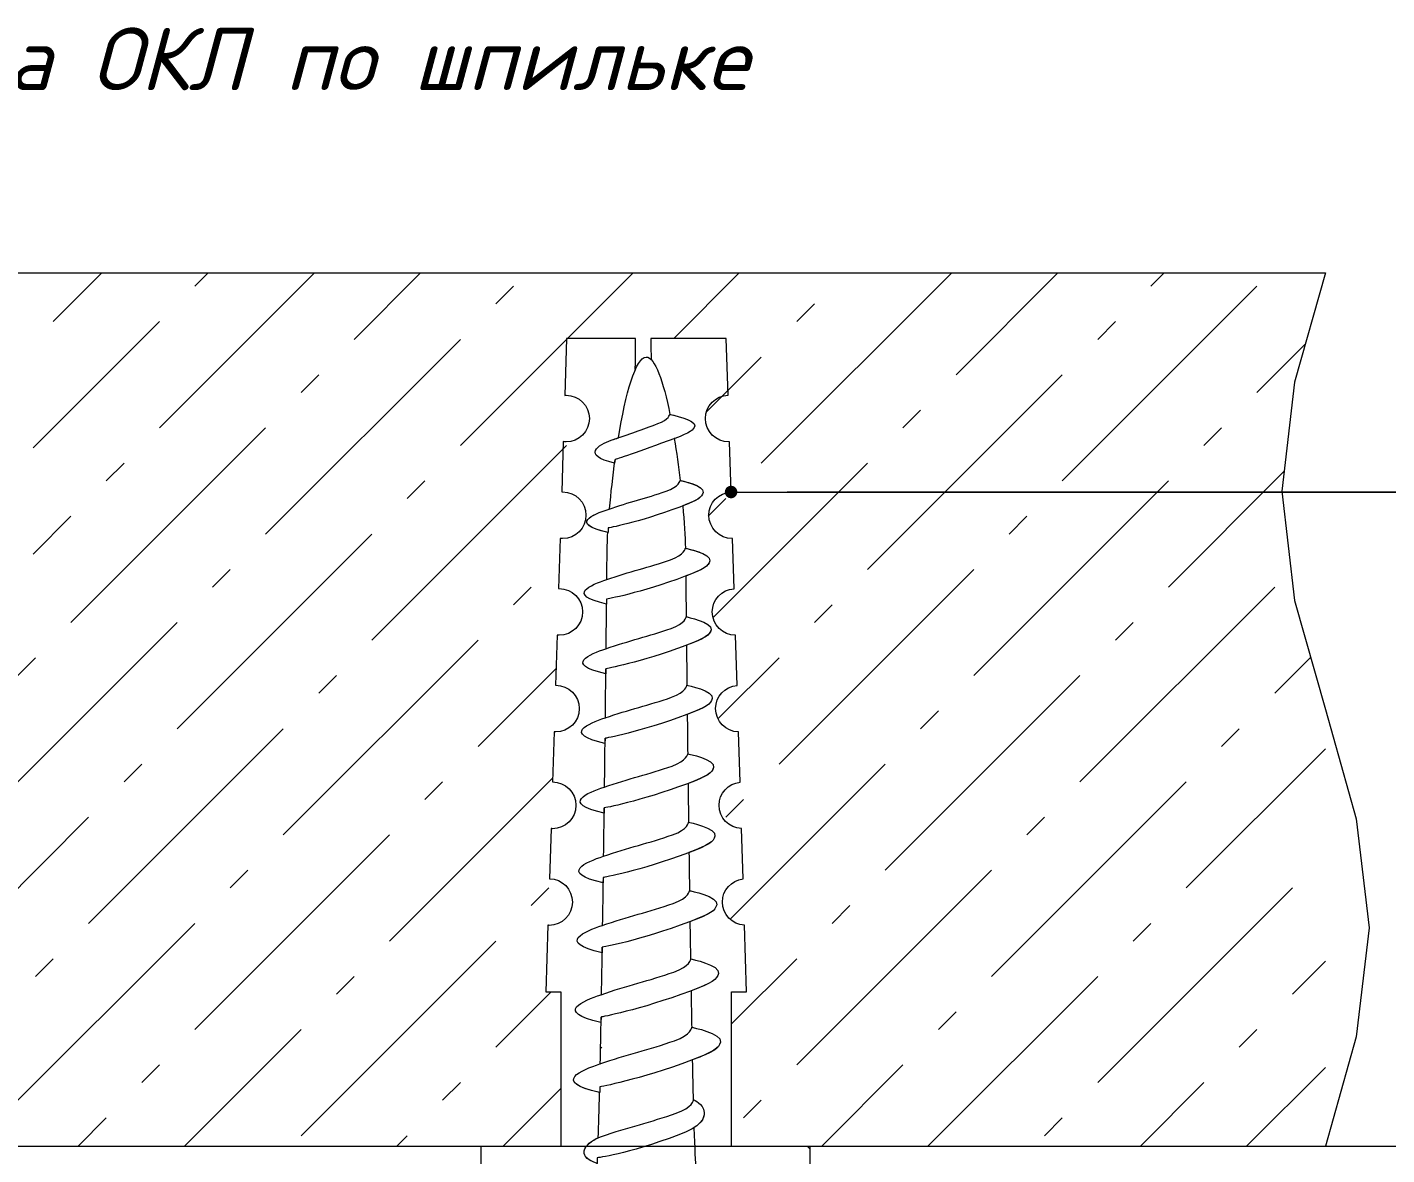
# Model space of a CAD drawing. Header units: millimetres. Extents: x -352922 to 707789, y -273589 to 355472.
# Drawn here: x 523595 to 529026, y -154682 to -150176 of the extents above; entities that cross this region are included whole.
import ezdxf
from ezdxf import colors
from ezdxf.entities.mleader import LeaderData, LeaderLine
from ezdxf.math import Vec2, Vec3

# ---------------------------------------------------------------- set-up
doc = ezdxf.new("R2010")
doc.units = ezdxf.units.MM
doc.header["$LTSCALE"] = 0.5
doc.layers.get('0').update_dxf_attribs({"lineweight": 18})
doc.layers.get('Defpoints').update_dxf_attribs({"color": 4, "lineweight": 140})
doc.styles.add('BDG_T_R', font='GOST Common.ttf')
doc.styles.add('ISOCPEUR', font='isocpeui.ttf', dxfattribs={"height": 250})
doc.dimstyles.new('BDG_D_1-1', dxfattribs={"dimtxt": 2.5, "dimasz": 2, "dimexe": 1, "dimexo": 0.5, "dimgap": 0.5, "dimtad": 1, "dimdec": 4, "dimdsep": 46, "dimtxsty": 'BDG_T_R', "dimblk": 'ARCHTICK', "dimcen": 0, "dimclrd": 256, "dimclre": 256, "dimclrt": 256, "dimadec": 4, "dimazin": 2, "dimtfac": 1, "dimtdec": 4, "dimtofl": 0, "dimtmove": 1, "dimatfit": 3, "dimfxl": 1, "dimtolj": 1, "dimtzin": 0, "dimlwd": -1, "dimlwe": -1, "dimarcsym": 0})

# ---------------------------------------------------------------- blocks, each defined once
blk = doc.blocks.new('_ArchTick')
at = {"color": 0, "linetype": 'ByBlock', "const_width": 0.15}
blk.add_lwpolyline([(-0.5, -0.5), (0.5, 0.5)], dxfattribs=at)
blk = doc.blocks.new('*D1003')
at = {"transparency": 16777216}
for p, q in [((528780.7, -154647.3), (530707.2, -154647.3)), ((530706.2, -154647.3), (530706.2, -168836.2)), ((519236.7, -168836.2), (530707.2, -168836.2))]:
    blk.add_line(p, q, dxfattribs=at)
at = {"layer": 'Defpoints', "color": 0, "transparency": 16777216}
for p in [(528780.2, -154647.3), (519236.2, -168836.2), (530706.2, -168836.2)]:
    blk.add_point(p, dxfattribs=at)
at = {"transparency": 16777216, "xscale": 200, "yscale": 200, "zscale": 200}
for p, rotation in [((530706.2, -154647.3), 90), ((530706.2, -168836.2), 270)]:
    blk.add_blockref('_ArchTick', p, dxfattribs=dict(at, rotation=rotation))
at = {"transparency": 16777216, "insert": (530531.1, -162041.8), "char_height": 250, "attachment_point": 5, "rotation": 90, "style": 'ISOCPEUR'}
blk.add_mtext('\\A1;Не более 1000 мм', dxfattribs=at)
blk = doc.blocks.new('_Dot')
at = {"color": 0, "linetype": 'ByBlock', "lineweight": -2}
blk.add_line((-0.5, 0), (-1, 0), dxfattribs=at)
at = {"color": 0, "linetype": 'ByBlock', "const_width": 0.5}
blk.add_lwpolyline([(-0.25, 0, 1), (0.25, 0, 1)], format="xyb", close=True, dxfattribs=at)

msp = doc.modelspace()

# ---------------------------------------------------------------- linework, layer by layer
at = {"transparency": 33554687}
for p, q in [((517148.136, -151158.1913), (528780.15444, -151158.1913)), ((523698.70529, -151352.94486), (523893.45886, -151158.1913)), ((524122.96936, -151777.20893), (524741.987, -151158.1913)), ((524264.39072, -151211.52351), (524317.72293, -151158.1913)), ((524900.78682, -151423.65554), (525166.25107, -151158.1913)), ((525325.05089, -151847.91961), (526014.7792, -151158.1913)), ((526177.34684, -151419.88772), (526439.04327, -151158.1913)), ((526527.13242, -151918.63029), (527287.57141, -151158.1913)), ((527304.94988, -151565.0769), (527711.83548, -151158.1913)), ((528082.76734, -151211.52351), (528136.09955, -151158.1913)), ((528780.15444, -151158.1913), (528656.79519, -151594.3321)), ((525466.47225, -151282.23418), (525537.18292, -151211.52351)), ((527729.21395, -151989.34096), (528507.03141, -151211.52351)), ((526668.55377, -151352.94486), (526739.26445, -151282.23418)), ((523618.4931, -151857.42113), (524122.96936, -151352.94486)), ((527870.6353, -151423.65554), (527941.34598, -151352.94486)), ((524547.23343, -152201.473), (525325.05089, -151423.65554)), ((528507.03141, -151635.78757), (528699.51136, -151443.30762)), ((526307.91077, -151713.58787), (526527.13242, -151494.36622)), ((524688.65479, -151635.78757), (524759.36547, -151565.0769)), ((526951.39649, -152342.89436), (527729.21395, -151565.0769)), ((528656.79519, -151594.3321), (528605.69812, -152030.4729)), ((527092.81784, -151777.20893), (527163.52852, -151706.49825)), ((523769.41597, -152555.02639), (524547.23343, -151777.20893)), ((528294.89937, -151847.91961), (528365.61005, -151777.20893)), ((524971.4975, -152625.73707), (525749.31496, -151847.91961)), ((523910.83733, -151989.34096), (523981.54801, -151918.63029)), ((526334.00742, -152536.01935), (526951.39649, -151918.63029)), ((525112.91886, -152060.05164), (525183.62953, -151989.34096)), ((527375.66056, -152767.15842), (528153.47801, -151989.34096)), ((528153.47801, -152413.60503), (528614.86641, -151952.21664)), ((528605.69812, -152030.4729), (528656.79519, -152466.61371)), ((526315.00038, -152130.76232), (526385.71106, -152060.05164)), ((523618.4931, -152281.68519), (523769.41597, -152130.76232)), ((527517.08191, -152201.473), (527587.79259, -152130.76232)), ((524193.68004, -152979.29046), (524971.4975, -152201.473)), ((524335.1014, -152413.60503), (524405.81207, -152342.89436)), ((526597.8431, -153120.71181), (527375.66056, -152342.89436)), ((525537.18292, -152484.31571), (525607.8936, -152413.60503)), ((527799.92462, -153191.42249), (528577.74208, -152413.60503)), ((526739.26445, -152555.02639), (526809.97513, -152484.31571)), ((528656.79519, -152466.61371), (528780.15444, -152902.75451)), ((523415.86258, -153332.84385), (524193.68004, -152555.02639)), ((527941.34598, -152625.73707), (528012.05666, -152555.02639)), ((524617.94411, -153403.55453), (525395.76157, -152625.73707)), ((523557.28394, -152767.15842), (523627.99462, -152696.44775)), ((526354.10927, -152940.18157), (526597.8431, -152696.44775)), ((528577.74208, -152837.8691), (528721.2203, -152694.39088)), ((525395.76157, -153050.00114), (525707.44912, -152738.31359)), ((524759.36547, -152837.8691), (524830.07614, -152767.15842)), ((527022.10716, -153544.97588), (527799.92462, -152767.15842)), ((527163.52852, -152979.29046), (527234.2392, -152908.57978)), ((528780.15444, -152902.75451), (528903.51368, -153338.89531)), ((523840.12665, -153757.10792), (524617.94411, -152979.29046)), ((528365.61005, -153050.00114), (528436.32073, -152979.29046)), ((528224.18869, -153615.68656), (528780.15444, -153059.72082)), ((523981.54801, -153191.42249), (524052.25868, -153120.71181)), ((526402.15684, -153740.66214), (527022.10716, -153120.71181)), ((525042.20818, -153827.8186), (525693.5642, -153176.46257)), ((525183.62953, -153262.13317), (525254.34021, -153191.42249)), ((527446.37123, -153969.23995), (528224.18869, -153191.42249)), ((526385.71106, -153332.84385), (526456.42174, -153262.13317)), ((523062.30919, -154110.66131), (523840.12665, -153332.84385)), ((527587.79259, -153403.55453), (527658.50327, -153332.84385)), ((528903.51368, -153338.89531), (528954.61076, -153775.03612)), ((524264.39072, -154181.37199), (525042.20818, -153403.55453)), ((524405.81207, -153615.68656), (524476.52275, -153544.97588)), ((526668.55377, -154322.79334), (527446.37123, -153544.97588)), ((525607.8936, -153686.39724), (525678.60428, -153615.68656)), ((527870.6353, -154393.50402), (528648.45276, -153615.68656)), ((526809.97513, -153757.10792), (526880.68581, -153686.39724)), ((523486.57326, -154534.92538), (524264.39072, -153757.10792)), ((528012.05666, -153827.8186), (528082.76734, -153757.10792)), ((528954.61076, -153775.03612), (528903.51368, -154211.17692)), ((524688.65479, -154605.63606), (525466.47225, -153827.8186)), ((523627.99462, -153969.23995), (523698.70529, -153898.52927)), ((526408.30849, -154158.77456), (526668.55377, -153898.52927)), ((528648.45276, -154039.95063), (528780.15444, -153908.24896)), ((524830.07614, -154039.95063), (524900.78682, -153969.23995)), ((527192.55753, -154647.31772), (527870.6353, -153969.23995)), ((525466.47225, -154252.08266), (525688.00719, -154030.54772)), ((527234.2392, -154181.37199), (527304.94988, -154110.66131)), ((524222.70905, -154647.31772), (524688.65479, -154181.37199)), ((528436.32073, -154252.08266), (528507.03141, -154181.37199)), ((528903.51368, -154211.17692), (528780.15444, -154647.31772)), ((525885.02248, -154257.7965), (525890.73631, -154252.08266)), ((524052.25868, -154393.50402), (524122.96936, -154322.79334)), ((526768.29346, -154647.31772), (527092.81784, -154322.79334)), ((528465.34974, -154647.31772), (528780.15444, -154332.51302)), ((525254.34021, -154464.2147), (525325.05089, -154393.50402)), ((528041.08567, -154647.31772), (528294.89937, -154393.50402)), ((525495.50125, -154647.31772), (525726.07849, -154416.74049)), ((526456.42174, -154534.92538), (526527.13242, -154464.2147)), ((523798.44498, -154647.31772), (523910.83733, -154534.92538)), ((527658.50327, -154605.63606), (527729.21395, -154534.92538)), ((525071.23719, -154647.31772), (525112.91886, -154605.63606)), ((526058.53245, -154649.97196), (526061.18668, -154647.31772)), ((526710.23544, -154647.31772), (526721.51813, -154658.60041))]:
    msp.add_line(p, q, dxfattribs=at)
at = {"transparency": 33554687, "const_width": 0.0637}
msp.add_lwpolyline([(523618.4931, -152631.20302), (521575.67276, -152631.20302), (521575.67276, -151841.58165), (523618.4931, -151841.58165)], close=True, dxfattribs=at)
at = {"transparency": 33554687}
msp.add_lwpolyline([(517148.136, -154647.31772), (528780.15444, -154647.31772)], dxfattribs=at)
msp.add_lwpolyline([(526721.51813, -156393.20218), (525408.23828, -156393.20218), (525408.23828, -154647.31772), (526721.51813, -154647.31772)], close=True, dxfattribs=at)
for points, knots in [([(526023.83378, -151544.27657), (526024.43914, -151465.40444), (526024.78849, -151419.88772), (526024.78849, -151419.88772), (525749.22349, -151419.88772), (525749.22349, -151419.88772), (525742.02349, -151647.34772), (525742.02349, -151647.34772), (525743.73349, -151647.25772), (525745.36849, -151646.83772), (525747.10849, -151646.83772), (525798.61849, -151646.83772), (525840.37849, -151688.59772), (525840.37849, -151740.10772), (525840.37849, -151791.63272), (525798.61849, -151833.39272), (525747.10849, -151833.39272), (525743.35849, -151833.39272), (525739.78849, -151832.71772), (525736.15849, -151832.28272), (525736.15849, -151832.28272), (525729.78349, -152033.58272), (525729.78349, -152033.58272), (525731.07349, -152033.52272), (525732.28849, -152033.19272), (525733.59349, -152033.19272), (525785.10349, -152033.19272), (525826.87849, -152074.96772), (525826.87849, -152177.98772), (525785.10349, -152219.74772), (525733.59349, -152219.74772), (525730.27849, -152219.74772), (525727.14349, -152219.11772), (525723.90349, -152218.77272), (525723.90349, -152218.77272), (525717.54349, -152419.81772), (525717.54349, -152419.81772), (525718.39849, -152419.78772), (525719.20849, -152419.56272), (525720.07849, -152419.56272), (525771.60349, -152419.56272), (525813.36349, -152461.32272), (525813.36349, -152512.84772), (525813.36349, -152564.35772), (525771.60349, -152606.11772), (525720.07849, -152606.11772), (525717.19849, -152606.11772), (525714.48349, -152605.53272), (525711.66349, -152605.26272), (525711.66349, -152605.26272), (525705.30349, -152806.05272), (525705.30349, -152806.05272), (525705.73849, -152806.05272), (525706.12849, -152805.91772), (525706.56349, -152805.91772), (525758.08849, -152805.91772), (525799.84849, -152847.69272), (525799.84849, -152950.71272), (525758.08849, -152992.47272), (525706.56349, -152992.47272), (525704.11849, -152992.47272), (525701.82349, -152991.94772), (525699.40849, -152991.75272), (525699.40849, -152991.75272), (525693.06349, -153192.28772), (525693.06349, -153192.28772), (525744.57349, -153192.28772), (525786.33349, -153234.06272), (525786.33349, -153337.08272), (525744.57349, -153378.84272), (525693.04849, -153378.84272), (525691.03849, -153378.84272), (525689.16349, -153378.37772), (525687.16849, -153378.25772), (525687.16849, -153378.25772), (525680.82349, -153578.77772), (525680.82349, -153578.77772), (525731.73349, -153579.48272), (525772.81849, -153620.85272), (525772.81849, -153671.92772), (525772.81849, -153723.45272), (525731.05849, -153765.21272), (525679.54849, -153765.21272), (525677.95849, -153765.21272), (525676.48849, -153764.82272), (525674.92849, -153764.74772), (525674.92849, -153764.74772), (525666.49849, -154030.54772), (525666.49849, -154030.54772), (525726.07849, -154030.54772), (525726.07849, -154030.54772), (525726.07849, -154647.31772), (525726.07849, -154647.31772), (526408.30849, -154647.31772), (526408.30849, -154647.31772), (526408.30849, -154030.54772), (526408.30849, -154030.54772), (526467.88849, -154030.54772), (526467.88849, -154030.54772), (526459.69849, -153764.68772), (526459.69849, -153764.68772), (526410.66349, -153761.92772), (526371.64849, -153721.65272), (526371.64849, -153671.92772), (526371.64849, -153624.16772), (526407.69349, -153585.22772), (526453.99849, -153579.75272), (526453.99849, -153579.75272), (526447.78849, -153378.48272), (526447.78849, -153378.48272), (526397.98849, -153376.53272), (526358.13349, -153335.83772), (526358.13349, -153285.57272), (526358.13349, -153237.25772), (526395.01849, -153197.97272), (526442.07349, -153193.23272), (526442.07349, -153193.23272), (526435.87849, -152992.27772), (526435.87849, -152992.27772), (526385.32849, -152991.18272), (526344.61849, -152950.02272), (526344.61849, -152899.20272), (526344.61849, -152850.33272), (526382.32849, -152810.70272), (526430.16349, -152806.71272), (526430.16349, -152806.71272), (526423.98349, -152606.07272), (526423.98349, -152606.07272), (526372.65349, -152605.84772), (526331.10349, -152564.20772), (526331.10349, -152512.84772), (526331.10349, -152463.42272), (526369.63849, -152423.40272), (526418.23849, -152420.17772), (526418.23849, -152420.17772), (526412.05849, -152219.62772), (526412.05849, -152219.62772), (526411.65349, -152219.64272), (526411.27849, -152219.74772), (526410.87349, -152219.74772), (526359.34849, -152219.74772), (526317.58849, -152177.98772), (526317.58849, -152126.47772), (526317.58849, -152076.51272), (526356.97849, -152036.07272), (526406.32849, -152033.65772), (526406.32849, -152033.65772), (526400.14849, -151833.10772), (526400.14849, -151833.10772), (526399.20349, -151833.13772), (526398.31849, -151833.39272), (526397.35849, -151833.39272), (526345.84849, -151833.39272), (526304.07349, -151791.63272), (526304.07349, -151740.10772), (526304.07349, -151689.60272), (526344.28849, -151648.72772), (526394.41849, -151647.13772), (526394.41849, -151647.13772), (526387.41349, -151419.88772), (526387.41349, -151419.88772), (526085.62849, -151419.88772), (526085.62849, -151419.88772), (526086.09155, -151450.05991), (526086.91693, -151503.84022)], [0.48171626217, 0.48171626217, 0.48171626217, 0.48171626217, 0.48387096774, 0.48387096774, 0.5, 0.5, 0.51612903226, 0.51612903226, 0.51612903226, 0.53225806452, 0.53225806452, 0.53225806452, 0.54838709677, 0.54838709677, 0.54838709677, 0.56451612903, 0.56451612903, 0.56451612903, 0.58064516129, 0.58064516129, 0.58064516129, 0.59677419355, 0.59677419355, 0.59677419355, 0.61290322581, 0.61290322581, 0.61290322581, 0.62903225806, 0.62903225806, 0.64516129032, 0.64516129032, 0.64516129032, 0.66129032258, 0.66129032258, 0.66129032258, 0.67741935484, 0.67741935484, 0.67741935484, 0.6935483871, 0.6935483871, 0.6935483871, 0.70967741935, 0.70967741935, 0.70967741935, 0.72580645161, 0.72580645161, 0.72580645161, 0.74193548387, 0.74193548387, 0.74193548387, 0.75806451613, 0.75806451613, 0.75806451613, 0.77419354839, 0.77419354839, 0.77419354839, 0.79032258065, 0.79032258065, 0.8064516129, 0.8064516129, 0.8064516129, 0.82258064516, 0.82258064516, 0.82258064516, 0.83870967742, 0.83870967742, 0.83870967742, 0.85483870968, 0.85483870968, 0.87096774194, 0.87096774194, 0.87096774194, 0.88709677419, 0.88709677419, 0.88709677419, 0.90322580645, 0.90322580645, 0.90322580645, 0.91935483871, 0.91935483871, 0.91935483871, 0.93548387097, 0.93548387097, 0.93548387097, 0.95161290323, 0.95161290323, 0.95161290323, 0.96774193548, 0.96774193548, 1, 1, 1.01612903226, 1.01612903226, 1.03225806452, 1.03225806452, 1.04838709677, 1.04838709677, 1.06451612903, 1.06451612903, 1.08064516129, 1.08064516129, 1.08064516129, 1.09677419355, 1.09677419355, 1.09677419355, 1.11290322581, 1.11290322581, 1.11290322581, 1.12903225806, 1.12903225806, 1.12903225806, 1.14516129032, 1.14516129032, 1.14516129032, 1.16129032258, 1.16129032258, 1.16129032258, 1.17741935484, 1.17741935484, 1.17741935484, 1.1935483871, 1.1935483871, 1.1935483871, 1.20967741935, 1.20967741935, 1.20967741935, 1.22580645161, 1.22580645161, 1.22580645161, 1.24193548387, 1.24193548387, 1.24193548387, 1.25806451613, 1.25806451613, 1.25806451613, 1.27419354839, 1.27419354839, 1.27419354839, 1.29032258065, 1.29032258065, 1.29032258065, 1.3064516129, 1.3064516129, 1.3064516129, 1.32258064516, 1.32258064516, 1.32258064516, 1.33870967742, 1.33870967742, 1.33870967742, 1.35483870968, 1.35483870968, 1.35483870968, 1.37096774194, 1.37096774194, 1.37096774194, 1.38709677419, 1.38709677419, 1.38709677419, 1.40322580645, 1.40322580645, 1.41935483871, 1.41935483871, 1.42110930149, 1.42110930149, 1.42110930149, 1.42110930149]), ([(526516.92852, -155180.88274), (526516.92852, -155180.88274), (526666.62852, -155180.88274), (526666.62852, -155180.88274), (526689.17352, -155180.88274), (526707.47352, -155162.59774), (526707.47352, -155140.03774), (526707.47352, -155140.03774), (526707.47352, -155105.16274), (526707.47352, -155105.16274), (526707.47352, -155082.60274), (526689.17352, -155064.31774), (526666.62852, -155064.31774), (526666.62852, -155064.31774), (526421.12352, -155064.31774), (526421.12352, -155064.31774), (526381.28352, -155025.66274), (526282.20852, -154913.50774), (526265.78352, -154740.82774), (526263.23352, -154714.02274), (526260.68352, -154655.61274), (526258.14852, -154573.89274), (526293.24852, -154551.60274), (526299.77352, -154530.84274), (526298.48352, -154512.73774), (526295.87352, -154476.39274), (526256.25852, -154462.23274), (526256.25852, -154462.23274), (526256.07852, -154463.74774), (526255.16352, -154466.26774), (526253.93352, -154416.45274), (526252.67352, -154361.58274), (526251.45852, -154302.70774), (526338.12852, -154270.20274), (526357.49352, -154256.31274), (526363.46352, -154231.96774), (526372.13352, -154196.58274), (526249.83852, -154172.41774), (526249.83852, -154172.41774), (526249.67352, -154173.69274), (526248.96852, -154175.85274), (526248.08352, -154127.85274), (526247.19852, -154078.00774), (526246.31352, -154026.76774), (526331.19852, -153994.93774), (526350.11352, -153981.40774), (526355.96352, -153957.63274), (526364.40852, -153923.14774), (526245.24852, -153899.59774), (526245.24852, -153899.59774), (526245.08352, -153900.96274), (526244.30352, -153903.22774), (526243.50852, -153853.15774), (526242.71352, -153802.15774), (526241.94852, -153750.60274), (526324.77852, -153719.58274), (526343.21352, -153706.36774), (526348.91352, -153683.17774), (526357.16352, -153649.53274), (526240.92852, -153626.58274), (526240.92852, -153626.58274), (526240.82352, -153627.67774), (526240.19352, -153629.58274), (526239.47352, -153577.95274), (526238.76852, -153526.09774), (526238.06352, -153474.33274), (526318.50852, -153444.16774), (526336.52352, -153431.26774), (526342.07352, -153408.67774), (526350.11352, -153375.85774), (526236.74352, -153353.47774), (526236.74352, -153353.47774), (526236.69852, -153353.94274), (526236.48852, -153354.81274), (526235.81352, -153302.05774), (526235.15352, -153249.75274), (526234.52352, -153198.25774), (526313.55852, -153168.61774), (526331.21352, -153155.98774), (526336.65852, -153133.81774), (526344.54852, -153101.67274), (526233.44352, -153079.72774), (526233.44352, -153079.72774), (526233.36852, -153080.32774), (526233.11352, -153081.31774), (526232.45352, -153026.74774), (526231.83852, -152973.49774), (526231.25352, -152922.12274), (526308.71352, -152893.05274), (526326.03852, -152880.67774), (526331.36352, -152858.95774), (526339.08852, -152827.42774), (526230.21852, -152805.93274), (526230.21852, -152805.93274), (526230.15852, -152806.38274), (526229.96352, -152807.22274), (526229.31852, -152749.99774), (526228.73352, -152695.92274), (526228.20852, -152645.88274), (526304.00352, -152617.47274), (526320.95352, -152605.32274), (526326.17352, -152584.05274), (526333.73352, -152553.16774), (526227.02352, -152532.09274), (526227.02352, -152532.09274), (526227.00852, -152532.18274), (526227.00852, -152532.21274), (526226.31852, -152465.43274), (526225.76352, -152410.15774), (526225.37352, -152369.58274), (526299.24852, -152341.86274), (526315.82352, -152329.96774), (526320.92352, -152309.16274), (526328.10852, -152279.88274), (526230.47352, -152259.60274), (526224.14352, -152258.32774), (526222.88352, -152210.61274), (526219.20852, -152152.23274), (526213.47852, -152089.20274), (526275.54852, -152065.42774), (526290.02352, -152054.31274), (526294.62852, -152035.53274), (526301.48352, -152007.55774), (526207.34352, -151988.28274), (526202.90352, -151987.38274), (526196.37852, -151931.52274), (526188.56352, -151874.59774), (526179.69852, -151820.20774), (526180.35852, -151819.96774), (526181.00352, -151819.72774), (526181.66352, -151819.47274), (526243.25352, -151796.41774), (526256.87352, -151786.77274), (526261.02852, -151769.74774), (526266.74352, -151746.42274), (526171.29852, -151725.46774), (526162.13352, -151723.51774), (526135.59852, -151592.44774), (526102.73352, -151494.19774), (526067.79852, -151494.19774), (526024.89852, -151494.19774), (525985.16352, -151641.99274), (525956.42352, -151816.89274), (525947.21352, -151820.07274), (525937.73352, -151823.37274), (525927.77352, -151826.82274), (525877.58352, -151844.20774), (525806.16852, -151887.94774), (525941.03352, -151918.12774), (525941.03352, -151918.12774), (525943.26852, -151903.48774), (525943.26852, -151903.48774), (525943.32852, -151903.47274), (525943.34352, -151903.47274), (525934.10352, -151970.32774), (525926.52852, -152038.20274), (525921.02352, -152101.00774), (525919.10352, -152101.66774), (525917.21352, -152102.29774), (525915.27852, -152102.97274), (525856.71852, -152123.25274), (525757.62852, -152160.30274), (525914.12352, -152195.50774), (525912.05352, -152232.06274), (525910.94352, -152265.04774), (525910.94352, -152292.69274), (525910.94352, -152292.69274), (525910.62852, -152325.42274), (525910.05852, -152383.20274), (525909.92352, -152383.24774), (525909.81852, -152383.29274), (525909.69852, -152383.33774), (525847.76352, -152404.77274), (525742.88352, -152443.99774), (525909.08352, -152481.21274), (525908.55852, -152532.42274), (525907.94352, -152592.49774), (525907.22352, -152659.47274), (525906.92352, -152659.57774), (525906.62352, -152659.66774), (525906.32352, -152659.77274), (525843.08352, -152681.67274), (525735.92352, -152721.72274), (525905.91852, -152759.76274), (525905.91852, -152759.76274), (525906.30852, -152739.81274), (525906.30852, -152739.81274), (525906.35352, -152739.81274), (525906.35352, -152739.81274), (525905.69352, -152801.11774), (525904.95852, -152866.81774), (525904.14852, -152935.81774), (525903.77352, -152935.93774), (525903.38352, -152936.05774), (525903.00852, -152936.19274), (525838.46352, -152958.54274), (525729.12852, -152999.40274), (525902.55852, -153038.22274), (525902.55852, -153038.22274), (525902.97852, -153017.88274), (525902.97852, -153017.88274), (525903.11352, -153017.85274), (525903.21852, -153017.83774), (525902.46852, -153080.77774), (525901.68852, -153145.84774), (525900.87852, -153212.20774), (525900.42852, -153212.37274), (525900.02352, -153212.49274), (525899.58852, -153212.64274), (525833.75352, -153235.44274), (525722.19852, -153277.14274), (525899.15352, -153316.74274), (525899.15352, -153316.74274), (525899.55852, -153295.98274), (525899.55852, -153295.98274), (525899.70852, -153295.95274), (525899.81352, -153295.93774), (525899.01852, -153359.58274), (525898.17852, -153424.08274), (525897.30852, -153488.70274), (525896.90352, -153488.83774), (525896.52852, -153488.94274), (525896.13852, -153489.09274), (525828.93852, -153512.34274), (525715.13352, -153554.89774), (525895.68852, -153595.30774), (525895.68852, -153595.30774), (525896.09352, -153574.12774), (525896.09352, -153574.12774), (525896.13852, -153574.11274), (525896.15352, -153574.11274), (525895.26852, -153638.17774), (525894.33852, -153702.04774), (525893.39352, -153765.04774), (525892.83852, -153765.24274), (525892.28352, -153765.42274), (525891.72852, -153765.61774), (525822.84852, -153789.45274), (525706.17852, -153833.08774), (525891.27852, -153874.50274), (525891.27852, -153874.50274), (525891.68352, -153852.78274), (525891.68352, -153852.78274), (525891.84852, -153852.75274), (525892.07352, -153852.72274), (525891.06852, -153917.22274), (525890.03352, -153980.41774), (525888.99852, -154041.54274), (525888.38352, -154041.76774), (525887.79852, -154041.93274), (525887.19852, -154042.15774), (525816.60852, -154066.59274), (525696.95352, -154111.32274), (525886.76352, -154153.80274), (525886.76352, -154153.80274), (525887.16852, -154131.54274), (525887.16852, -154131.54274), (525887.33352, -154131.51274), (525887.40852, -154131.49774), (525886.22352, -154197.18274), (525885.02352, -154259.77774), (525883.77852, -154318.24774), (525883.31352, -154318.41274), (525882.86352, -154318.54774), (525882.38352, -154318.72774), (525810.02352, -154343.77774), (525687.48852, -154389.58774), (525881.19852, -154433.13274), (525879.53352, -154502.86774), (525877.83852, -154563.84274), (525876.12852, -154613.55274), (525824.15352, -154636.47274), (525780.77352, -154686.76774), (525871.58352, -154716.49774), (525870.99852, -154726.27774), (525870.38352, -154734.48274), (525869.76852, -154740.82774), (525853.34352, -154913.50774), (525754.28352, -155025.66274), (525714.44352, -155064.31774), (525714.44352, -155064.31774), (525468.93852, -155064.31774), (525468.93852, -155064.31774), (525446.39352, -155064.31774), (525428.09352, -155082.60274), (525428.09352, -155105.16274), (525428.09352, -155105.16274), (525428.09352, -155140.03774), (525428.09352, -155140.03774), (525428.09352, -155162.59774), (525446.39352, -155180.88274), (525468.93852, -155180.88274), (525468.93852, -155180.88274), (525618.60852, -155180.88274), (525618.60852, -155180.88274), (525686.96352, -155223.19774), (525860.64852, -155316.15274), (526067.76852, -155316.15274), (526274.90352, -155316.15274), (526448.60352, -155223.19774), (526516.92852, -155180.88274)], [0, 0, 0, 0, 0.0094339623, 0.0094339623, 0.0094339623, 0.0188679245, 0.0188679245, 0.0188679245, 0.0283018868, 0.0283018868, 0.0283018868, 0.0377358491, 0.0377358491, 0.0377358491, 0.0471698113, 0.0471698113, 0.0471698113, 0.0566037736, 0.0566037736, 0.0566037736, 0.0660377358, 0.0660377358, 0.0660377358, 0.0754716981, 0.0754716981, 0.0754716981, 0.0849056604, 0.0849056604, 0.0943396226, 0.0943396226, 0.0943396226, 0.1037735849, 0.1037735849, 0.1037735849, 0.1132075472, 0.1132075472, 0.1132075472, 0.1226415094, 0.1226415094, 0.1320754717, 0.1320754717, 0.1320754717, 0.141509434, 0.141509434, 0.141509434, 0.1509433962, 0.1509433962, 0.1509433962, 0.1603773585, 0.1603773585, 0.1698113208, 0.1698113208, 0.1698113208, 0.179245283, 0.179245283, 0.179245283, 0.1886792453, 0.1886792453, 0.1886792453, 0.1981132075, 0.1981132075, 0.2075471698, 0.2075471698, 0.2075471698, 0.2169811321, 0.2169811321, 0.2169811321, 0.2264150943, 0.2264150943, 0.2264150943, 0.2358490566, 0.2358490566, 0.2452830189, 0.2452830189, 0.2452830189, 0.2547169811, 0.2547169811, 0.2547169811, 0.2641509434, 0.2641509434, 0.2641509434, 0.2735849057, 0.2735849057, 0.2830188679, 0.2830188679, 0.2830188679, 0.2924528302, 0.2924528302, 0.2924528302, 0.3018867925, 0.3018867925, 0.3018867925, 0.3113207547, 0.3113207547, 0.320754717, 0.320754717, 0.320754717, 0.3301886792, 0.3301886792, 0.3301886792, 0.3396226415, 0.3396226415, 0.3396226415, 0.3490566038, 0.3490566038, 0.358490566, 0.358490566, 0.358490566, 0.3679245283, 0.3679245283, 0.3679245283, 0.3773584906, 0.3773584906, 0.3773584906, 0.3867924528, 0.3867924528, 0.3867924528, 0.3962264151, 0.3962264151, 0.3962264151, 0.4056603774, 0.4056603774, 0.4056603774, 0.4150943396, 0.4150943396, 0.4150943396, 0.4245283019, 0.4245283019, 0.4245283019, 0.4339622642, 0.4339622642, 0.4339622642, 0.4433962264, 0.4433962264, 0.4433962264, 0.4528301887, 0.4528301887, 0.4528301887, 0.4622641509, 0.4622641509, 0.4622641509, 0.4716981132, 0.4716981132, 0.4716981132, 0.4811320755, 0.4811320755, 0.4811320755, 0.4905660377, 0.4905660377, 0.4905660377, 0.5, 0.5, 0.5094339623, 0.5094339623, 0.5094339623, 0.5188679245, 0.5188679245, 0.5188679245, 0.5283018868, 0.5283018868, 0.5283018868, 0.5377358491, 0.5377358491, 0.5377358491, 0.5471698113, 0.5471698113, 0.5471698113, 0.5566037736, 0.5566037736, 0.5566037736, 0.5660377358, 0.5660377358, 0.5660377358, 0.5754716981, 0.5754716981, 0.5754716981, 0.5849056604, 0.5849056604, 0.5849056604, 0.5943396226, 0.5943396226, 0.5943396226, 0.6037735849, 0.6037735849, 0.6037735849, 0.6132075472, 0.6132075472, 0.6226415094, 0.6226415094, 0.6226415094, 0.6320754717, 0.6320754717, 0.6320754717, 0.641509434, 0.641509434, 0.641509434, 0.6509433962, 0.6509433962, 0.6509433962, 0.6603773585, 0.6603773585, 0.6698113208, 0.6698113208, 0.6698113208, 0.679245283, 0.679245283, 0.679245283, 0.6886792453, 0.6886792453, 0.6886792453, 0.6981132075, 0.6981132075, 0.6981132075, 0.7075471698, 0.7075471698, 0.7169811321, 0.7169811321, 0.7169811321, 0.7264150943, 0.7264150943, 0.7264150943, 0.7358490566, 0.7358490566, 0.7358490566, 0.7452830189, 0.7452830189, 0.7452830189, 0.7547169811, 0.7547169811, 0.7641509434, 0.7641509434, 0.7641509434, 0.7735849057, 0.7735849057, 0.7735849057, 0.7830188679, 0.7830188679, 0.7830188679, 0.7924528302, 0.7924528302, 0.7924528302, 0.8018867925, 0.8018867925, 0.8113207547, 0.8113207547, 0.8113207547, 0.820754717, 0.820754717, 0.820754717, 0.8301886792, 0.8301886792, 0.8301886792, 0.8396226415, 0.8396226415, 0.8396226415, 0.8490566038, 0.8490566038, 0.858490566, 0.858490566, 0.858490566, 0.8679245283, 0.8679245283, 0.8679245283, 0.8773584906, 0.8773584906, 0.8773584906, 0.8867924528, 0.8867924528, 0.8867924528, 0.8962264151, 0.8962264151, 0.8962264151, 0.9056603774, 0.9056603774, 0.9056603774, 0.9150943396, 0.9150943396, 0.9150943396, 0.9245283019, 0.9245283019, 0.9245283019, 0.9339622642, 0.9339622642, 0.9339622642, 0.9433962264, 0.9433962264, 0.9433962264, 0.9528301887, 0.9528301887, 0.9528301887, 0.9622641509, 0.9622641509, 0.9622641509, 0.9716981132, 0.9716981132, 0.9716981132, 0.9811320755, 0.9811320755, 0.9811320755, 1, 1, 1, 1]), ([(526181.66352, -151819.47274), (526243.25352, -151796.41774), (526256.87352, -151786.77274), (526261.02852, -151769.74774), (526267.02852, -151745.26774), (526161.36852, -151723.35274), (526161.36852, -151723.35274), (526159.05852, -151743.42274), (526113.48852, -151760.49274), (526051.07352, -151783.90774), (526001.31852, -151801.36774), (525927.77352, -151826.82274), (525877.58352, -151844.20774), (525806.16852, -151887.94774), (525941.03352, -151918.12774), (525941.03352, -151918.12774), (525943.26852, -151903.48774), (525943.26852, -151903.48774), (526033.91352, -151874.64274), (526181.66352, -151819.47274)], [0, 0, 0, 0, 0.125, 0.125, 0.125, 0.25, 0.25, 0.375, 0.375, 0.375, 0.5, 0.5, 0.5, 0.625, 0.625, 0.625, 0.75, 0.75, 1, 1, 1, 1]), ([(526201.85352, -152093.59774), (526273.85352, -152066.70274), (526289.75352, -152055.43774), (526294.62852, -152035.53274), (526301.64852, -152006.89774), (526202.67852, -151987.33774), (526202.67852, -151987.33774), (526200.41352, -152011.92274), (526146.72852, -152030.77774), (526065.15852, -152059.45774), (526001.24352, -152073.21274), (525915.27852, -152102.97274), (525856.62852, -152123.28274), (525757.26852, -152160.42274), (525914.90352, -152195.68774), (525914.90352, -152195.68774), (525915.24852, -152177.22274), (525915.24852, -152177.22274), (526029.14352, -152158.14274), (526201.85352, -152093.59774)], [0, 0, 0, 0, 0.125, 0.125, 0.125, 0.25, 0.25, 0.375, 0.375, 0.375, 0.5, 0.5, 0.5, 0.625, 0.625, 0.625, 0.75, 0.75, 1, 1, 1, 1]), ([(526222.89852, -152370.52774), (526298.97852, -152342.10274), (526315.77852, -152330.20774), (526320.92352, -152309.16274), (526328.33352, -152278.90774), (526223.81352, -152258.26774), (526223.81352, -152258.26774), (526221.39852, -152284.21774), (526164.68352, -152304.15274), (526078.52352, -152334.42274), (526000.50852, -152351.88274), (525909.69852, -152383.33774), (525847.74852, -152404.78774), (525742.79352, -152444.02774), (525909.29352, -152481.25774), (525909.29352, -152481.25774), (525908.96352, -152461.50274), (525908.96352, -152461.50274), (526040.46852, -152438.67274), (526222.89852, -152370.52774)], [0, 0, 0, 0, 0.125, 0.125, 0.125, 0.25, 0.25, 0.375, 0.375, 0.375, 0.5, 0.5, 0.5, 0.625, 0.625, 0.625, 0.75, 0.75, 1, 1, 1, 1]), ([(526226.07852, -152646.69274), (526303.76352, -152617.68274), (526320.90852, -152605.53274), (526326.17352, -152584.05274), (526333.73352, -152553.16774), (526227.02352, -152532.09274), (526227.02352, -152532.09274), (526224.54852, -152558.59774), (526166.66352, -152578.93774), (526078.68852, -152609.83774), (525999.05352, -152627.65774), (525906.32352, -152659.77274), (525843.08352, -152681.67274), (525735.92352, -152721.72274), (525905.91852, -152759.76274), (525905.91852, -152759.76274), (525906.30852, -152739.81274), (525906.30852, -152739.81274), (526039.82352, -152716.27774), (526226.07852, -152646.69274)], [0, 0, 0, 0, 0.125, 0.125, 0.125, 0.25, 0.25, 0.375, 0.375, 0.375, 0.5, 0.5, 0.5, 0.625, 0.625, 0.625, 0.75, 0.75, 1, 1, 1, 1]), ([(526229.25852, -152922.87274), (526308.50352, -152893.24774), (526325.99352, -152880.87274), (526331.36352, -152858.95774), (526339.08852, -152827.42774), (526230.21852, -152805.93274), (526230.21852, -152805.93274), (526227.68352, -152832.97774), (526168.61352, -152853.73774), (526078.85352, -152885.26774), (525997.59852, -152903.44774), (525903.00852, -152936.19274), (525838.46352, -152958.54274), (525729.12852, -152999.40274), (525902.55852, -153038.22274), (525902.55852, -153038.22274), (525902.97852, -153017.88274), (525902.97852, -153017.88274), (526039.20852, -152993.86774), (526229.25852, -152922.87274)], [0, 0, 0, 0, 0.125, 0.125, 0.125, 0.25, 0.25, 0.375, 0.375, 0.375, 0.5, 0.5, 0.5, 0.625, 0.625, 0.625, 0.75, 0.75, 1, 1, 1, 1]), ([(526232.48352, -153199.02274), (526313.31852, -153168.81274), (526331.16852, -153156.18274), (526336.65852, -153133.81774), (526344.54852, -153101.67274), (526233.44352, -153079.72774), (526233.44352, -153079.72774), (526230.87852, -153107.32774), (526170.60852, -153128.50774), (526079.01852, -153160.66774), (525996.11352, -153179.23774), (525899.58852, -153212.64274), (525833.75352, -153235.44274), (525722.19852, -153277.14274), (525899.15352, -153316.74274), (525899.15352, -153316.74274), (525899.55852, -153295.98274), (525899.55852, -153295.98274), (526038.57852, -153271.48774), (526232.48352, -153199.02274)], [0, 0, 0, 0, 0.125, 0.125, 0.125, 0.25, 0.25, 0.375, 0.375, 0.375, 0.5, 0.5, 0.5, 0.625, 0.625, 0.625, 0.75, 0.75, 1, 1, 1, 1]), ([(526235.78352, -153475.20274), (526318.25352, -153444.37774), (526336.47852, -153431.47774), (526342.07352, -153408.67774), (526350.11352, -153375.85774), (526236.74352, -153353.47774), (526236.74352, -153353.47774), (526234.13352, -153381.61774), (526172.63352, -153403.23274), (526079.21352, -153436.06774), (525994.61352, -153454.99774), (525896.13852, -153489.09274), (525828.93852, -153512.34274), (525715.13352, -153554.89774), (525895.68852, -153595.30774), (525895.68852, -153595.30774), (525896.09352, -153574.12774), (525896.09352, -153574.12774), (526037.93352, -153549.12274), (526235.78352, -153475.20274)], [0, 0, 0, 0, 0.125, 0.125, 0.125, 0.25, 0.25, 0.375, 0.375, 0.375, 0.5, 0.5, 0.5, 0.625, 0.625, 0.625, 0.75, 0.75, 1, 1, 1, 1]), ([(526239.92352, -153751.38274), (526324.50852, -153719.77774), (526343.16852, -153706.57774), (526348.91352, -153683.17774), (526357.16352, -153649.53274), (526240.92852, -153626.58274), (526240.92852, -153626.58274), (526238.24352, -153655.44274), (526175.22852, -153677.59774), (526079.42352, -153711.24274), (525992.69352, -153730.66774), (525891.72852, -153765.61774), (525822.84852, -153789.45274), (525706.17852, -153833.08774), (525891.27852, -153874.50274), (525891.27852, -153874.50274), (525891.68352, -153852.78274), (525891.68352, -153852.78274), (526037.12352, -153827.14774), (526239.92352, -153751.38274)], [0, 0, 0, 0, 0.125, 0.125, 0.125, 0.25, 0.25, 0.375, 0.375, 0.375, 0.5, 0.5, 0.5, 0.625, 0.625, 0.625, 0.75, 0.75, 1, 1, 1, 1]), ([(526244.21352, -154027.54774), (526330.92852, -153995.14774), (526350.08352, -153981.60274), (526355.96352, -153957.63274), (526364.40852, -153923.14774), (526245.24852, -153899.59774), (526245.24852, -153899.59774), (526242.51852, -153929.19274), (526177.86852, -153951.90274), (526079.64852, -153986.41774), (525990.72852, -154006.32274), (525887.19852, -154042.15774), (525816.60852, -154066.59274), (525696.95352, -154111.32274), (525886.76352, -154153.80274), (525886.76352, -154153.80274), (525887.16852, -154131.54274), (525887.16852, -154131.54274), (526036.26852, -154105.24774), (526244.21352, -154027.54774)], [0, 0, 0, 0, 0.125, 0.125, 0.125, 0.25, 0.25, 0.375, 0.375, 0.375, 0.5, 0.5, 0.5, 0.625, 0.625, 0.625, 0.75, 0.75, 1, 1, 1, 1]), ([(526248.77352, -154303.72774), (526337.76852, -154270.47274), (526357.40352, -154256.56774), (526363.46352, -154231.96774), (526372.13352, -154196.58274), (526249.83852, -154172.41774), (526249.83852, -154172.41774), (526247.01852, -154202.77774), (526180.67352, -154226.10274), (526079.88852, -154261.51774), (525988.64352, -154281.94774), (525882.38352, -154318.72774), (525809.93352, -154343.80774), (525687.14352, -154389.69274), (525881.91852, -154433.29774), (525881.91852, -154433.29774), (525882.36852, -154410.45274), (525882.36852, -154410.45274), (526035.36852, -154383.46774), (526248.77352, -154303.72774)], [0, 0, 0, 0, 0.125, 0.125, 0.125, 0.25, 0.25, 0.375, 0.375, 0.375, 0.5, 0.5, 0.5, 0.625, 0.625, 0.625, 0.75, 0.75, 1, 1, 1, 1]), ([(526197.50352, -154602.67774), (526286.49852, -154569.43774), (526300.32852, -154538.41774), (526298.48352, -154512.73774), (526295.87352, -154476.39274), (526256.25852, -154462.23274), (526256.25852, -154462.23274), (526253.43852, -154492.60774), (526187.07852, -154515.91774), (526086.29352, -154551.33274), (525995.06352, -154571.74774), (525888.80352, -154608.52774), (525832.01352, -154628.20774), (525773.40852, -154684.38274), (525871.64352, -154716.51274), (525871.64352, -154716.51274), (525872.09352, -154693.66774), (525872.09352, -154693.66774), (525984.11352, -154682.44774), (526197.50352, -154602.67774)], [0, 0, 0, 0, 0.125, 0.125, 0.125, 0.25, 0.25, 0.375, 0.375, 0.375, 0.5, 0.5, 0.5, 0.625, 0.625, 0.625, 0.75, 0.75, 1, 1, 1, 1])]:
    msp.add_open_spline(points, degree=3, knots=knots, dxfattribs=at)

# ---------------------------------------------------------------- texts
at = {"transparency": 33554687, "insert": (524034.14522, -150336.97102), "char_height": 250, "width": 12289.5968978, "attachment_point": 5, "style": 'ISOCPEUR'}
msp.add_mtext('Способ опуска ОКЛ по шпильке', dxfattribs=at)

# ---------------------------------------------------------------- dimensions: what is measured, and where the dimension line sits
at = {"transparency": 33554687}
dim = msp.add_linear_dim(base=(530706.15499, -168836.23138), p1=(528780.15444, -154647.31772), p2=(519236.16323, -168836.23138), angle=90, text='Не более 1000 мм', dimstyle='BDG_D_1-1', override={"dimtxt": 250, "dimasz": 200, "dimgap": 50, "dimtxsty": 'ISOCPEUR'}, dxfattribs=at)
dim.commit()
dim.dimension.update_dxf_attribs({"geometry": '*D1003', "text_midpoint": (530706.15499, -162041.77455), "dimtype": 160})

# ---------------------------------------------------------------- leaders
ml = msp.add_multileader_mtext('Standard', dxfattribs=at)
ml.set_content('Дюбель \\Pметаллический', color=256, style='ISOCPEUR')
ml.set_leader_properties(color=256, linetype='ByLayer', lineweight=-1)
ml.set_arrow_properties(name='DOT')
ml.build(insert=Vec2(0, 0))
ml.multileader.update_dxf_attribs({"text_left_attachment_type": 6, "text_right_attachment_type": 6, "dogleg_length": 2, "arrow_head_size": 50})
ctx = ml.context
ctx.base_point, ctx.char_height, ctx.arrow_head_size, ctx.landing_gap_size, ctx.plane_origin = Vec3(529252.0994, -152033.65772), 250, 50, 0, Vec3(531936.40902, -148860.66627)
ctx.left_attachment, ctx.right_attachment = 6, 6
notes = []
notes.append((ctx, [(1, (1, 1, 0), (529250.0994, -152033.65772), (1, 0), 2, [(0, [(526406.32849, -152033.65772)], 0, [])])]))
ctx.mtext.insert, ctx.mtext.flow_direction = Vec3(529252.0994, -151733.65772), 5
for ctx, leaders in notes:
    for number, flags, end, landing, length, lines in leaders:
        leader = LeaderData()
        leader.index, (leader.has_last_leader_line, leader.has_dogleg_vector, leader.attachment_direction) = number, flags
        leader.last_leader_point, leader.dogleg_vector, leader.dogleg_length = Vec3(end), Vec3(landing), length
        for number, points, colour, breaks in lines:
            line = LeaderLine()
            line.index, line.vertices, line.color, line.breaks = number, Vec3.list(points), colors.encode_raw_color(colour), breaks
            leader.lines.append(line)
        ctx.leaders.append(leader)

doc.saveas('drawing.dxf')
